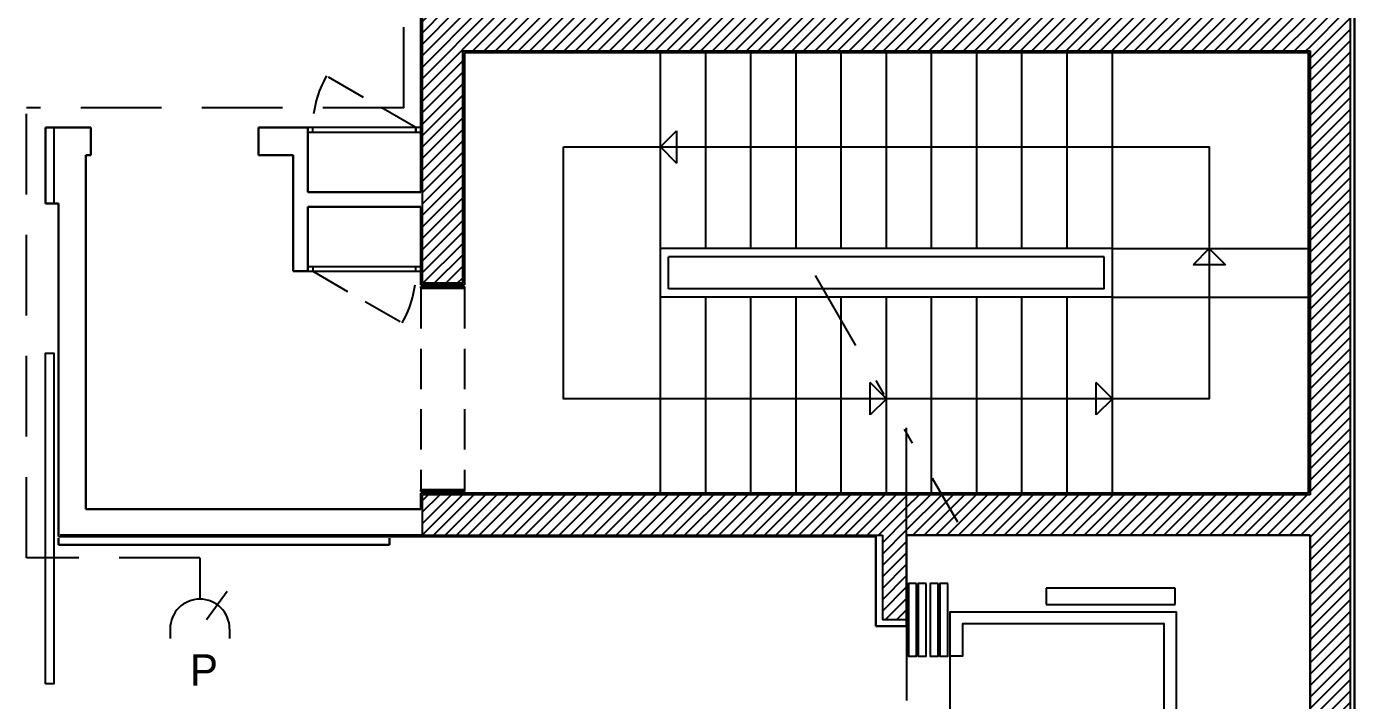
# Model space of a CAD drawing. Extents: x 21.2 to 81.9, y 10.7 to 70.
# Drawn here: x 73.62 to 81.85, y 54.64 to 58.81 of the extents above; entities that cross this region are included whole.
import ezdxf

# ---------------------------------------------------------------- set-up
doc = ezdxf.new("R2010")
doc.units = 0
doc.header["$MEASUREMENT"] = 0
for name, pattern in [('1st floor plan$0$Divide', [1.25, 0.5, -0.25, 0, -0.25, 0, -0.25]), ('1st floor plan$0$Hidden', [0.375, 0.25, -0.125]), ('Dashed', [0.75, 0.5, -0.25])]:
    doc.linetypes.add(name, pattern=pattern)
for name, color, linetype in [('1st floor plan$0$1FIN', 15, 'Continuous'), ('1st floor plan$0$2FIN', 7, 'Continuous'), ('1st floor plan$0$ESTR', 92, 'Continuous'), ('1st floor plan$0$Hatch', 15, 'Continuous'), ('Xref_Plan', 7, 'Continuous')]:
    doc.layers.add(name, color=color, linetype=linetype)
for name, color, linetype, lineweight in [('1st floor plan$0$Partitions', 7, 'Continuous', 30), ('Devices', 5, 'Continuous', 25), ('Wiring', 7, 'Continuous', 25)]:
    doc.layers.add(name, color=color, linetype=linetype, lineweight=lineweight)

# ---------------------------------------------------------------- blocks, each defined once
blk = doc.blocks.new('*X18')
at = {"color": 0, "linetype": 'ByBlock'}
for p, q in [((-4.3644, 11.6162), (-3.8736, 12.107)), ((-4.3644, 11.6869), (-3.9443, 12.107)), ((-4.3644, 11.7576), (-4.015, 12.107)), ((-4.3644, 11.8283), (-4.0857, 12.107)), ((-4.3644, 11.8991), (-4.1565, 12.107)), ((-4.3644, 11.9698), (-4.2272, 12.107)), ((-4.3644, 12.0405), (-4.2979, 12.107)), ((-4.0529, 11.857), (-3.8029, 12.107)), ((-3.9822, 11.857), (-3.7322, 12.107)), ((-3.9115, 11.857), (-3.6615, 12.107)), ((-3.8408, 11.857), (-3.5908, 12.107)), ((-3.7701, 11.857), (-3.5201, 12.107)), ((-3.6993, 11.857), (-3.4493, 12.107)), ((-3.6286, 11.857), (-3.3786, 12.107)), ((-3.5579, 11.857), (-3.3079, 12.107)), ((-3.4872, 11.857), (-3.2372, 12.107)), ((-3.4165, 11.857), (-3.1665, 12.107)), ((-3.3458, 11.857), (-3.0958, 12.107)), ((-3.2751, 11.857), (-3.0251, 12.107)), ((-3.2044, 11.857), (-2.9544, 12.107)), ((-3.1337, 11.857), (-2.8837, 12.107)), ((-3.063, 11.857), (-2.813, 12.107)), ((-2.9922, 11.857), (-2.7422, 12.107)), ((-2.9215, 11.857), (-2.6715, 12.107)), ((-2.8508, 11.857), (-2.6008, 12.107)), ((-2.7801, 11.857), (-2.5301, 12.107)), ((-2.7094, 11.857), (-2.4594, 12.107)), ((-2.6387, 11.857), (-2.3887, 12.107)), ((-2.568, 11.857), (-2.318, 12.107)), ((-2.4973, 11.857), (-2.2473, 12.107)), ((-2.4266, 11.857), (-2.1766, 12.107)), ((-2.3558, 11.857), (-2.1058, 12.107)), ((-2.2851, 11.857), (-2.0351, 12.107)), ((-2.2144, 11.857), (-1.9644, 12.107)), ((-2.1437, 11.857), (-1.8937, 12.107)), ((-2.073, 11.857), (-1.823, 12.107)), ((-2.0023, 11.857), (-1.7523, 12.107)), ((-1.9316, 11.857), (-1.6816, 12.107)), ((-1.8609, 11.857), (-1.6109, 12.107)), ((-1.7902, 11.857), (-1.5402, 12.107)), ((-1.7195, 11.857), (-1.4695, 12.107)), ((-1.6487, 11.857), (-1.3987, 12.107)), ((-1.578, 11.857), (-1.328, 12.107)), ((-1.5073, 11.857), (-1.2573, 12.107)), ((-1.4366, 11.857), (-1.1866, 12.107)), ((-1.3659, 11.857), (-1.1159, 12.107)), ((-1.2952, 11.857), (-1.0452, 12.107)), ((-1.2245, 11.857), (-0.9745, 12.107)), ((-1.1538, 11.857), (-0.9038, 12.107)), ((-1.0831, 11.857), (-0.8331, 12.107)), ((-1.0123, 11.857), (-0.7623, 12.107)), ((-0.9416, 11.857), (-0.6916, 12.107)), ((-0.8709, 11.857), (-0.6209, 12.107)), ((-0.8002, 11.857), (-0.5502, 12.107)), ((-0.7295, 11.857), (-0.4795, 12.107)), ((-0.6588, 11.857), (-0.4088, 12.107)), ((-0.5881, 11.857), (-0.3381, 12.107)), ((-0.5174, 11.857), (-0.2674, 12.107)), ((-0.4467, 11.857), (-0.1967, 12.107)), ((-0.3759, 11.857), (-0.1259, 12.107)), ((-0.3052, 11.857), (-0.0552, 12.107)), ((-0.2345, 11.857), (0.0155, 12.107)), ((-0.1638, 11.857), (0.0862, 12.107)), ((-0.0931, 11.857), (0.1569, 12.107)), ((-0.0224, 11.857), (0.2276, 12.107)), ((0.0483, 11.857), (0.2983, 12.107)), ((0.119, 11.857), (0.369, 12.107)), ((0.1897, 11.857), (0.4397, 12.107)), ((0.2604, 11.857), (0.5104, 12.107)), ((0.3312, 11.857), (0.5812, 12.107)), ((0.4019, 11.857), (0.6519, 12.107)), ((0.4726, 11.857), (0.7226, 12.107)), ((0.5433, 11.857), (0.7933, 12.107)), ((0.614, 11.857), (0.864, 12.107)), ((0.6847, 11.857), (0.9347, 12.107)), ((0.7554, 11.857), (1.0054, 12.107)), ((0.8261, 11.857), (1.0761, 12.107)), ((0.8968, 11.857), (1.1356, 12.0958)), ((0.9676, 11.857), (1.1356, 12.025)), ((1.0383, 11.857), (1.1356, 11.9543)), ((1.109, 11.857), (1.1356, 11.8836)), ((-4.3644, 11.5455), (-4.1144, 11.7955)), ((-4.3644, 11.4748), (-4.1144, 11.7248)), ((-4.3644, 11.4041), (-4.1144, 11.6541)), ((-4.3644, 11.3334), (-4.1144, 11.5834)), ((-4.3644, 11.2627), (-4.1144, 11.5127)), ((-4.3644, 11.1919), (-4.1144, 11.4419)), ((-4.3644, 11.1212), (-4.1144, 11.3712)), ((-4.3644, 11.0505), (-4.1144, 11.3005)), ((-4.3644, 10.9798), (-4.1144, 11.2298)), ((-4.3644, 10.9091), (-4.1144, 11.1591)), ((-4.3644, 10.8384), (-4.1144, 11.0884)), ((-4.3644, 10.7677), (-4.1144, 11.0177)), ((-4.3644, 10.697), (-4.1144, 10.947)), ((-4.3644, 10.6263), (-4.1144, 10.8763)), ((-4.3644, 10.5555), (-4.1144, 10.8055)), ((-4.3644, 10.4848), (-4.1144, 10.7348)), ((-4.3615, 10.417), (-4.1144, 10.6641)), ((-4.2908, 10.417), (-4.1144, 10.5934)), ((-4.2201, 10.417), (-4.1144, 10.5227)), ((-4.1494, 10.417), (-4.1144, 10.452))]:
    blk.add_line(p, q, dxfattribs=at)
blk = doc.blocks.new('*X16')
at = {"color": 0, "linetype": 'ByBlock'}
for p, q in [((-4.3644, 8.8585), (-4.1159, 9.107)), ((-4.3644, 8.9292), (-4.1866, 9.107)), ((-4.3644, 8.9999), (-4.2573, 9.107)), ((-4.3644, 9.0706), (-4.328, 9.107)), ((-4.2952, 8.857), (-4.0452, 9.107)), ((-4.2245, 8.857), (-3.9745, 9.107)), ((-4.1538, 8.857), (-3.9038, 9.107)), ((-4.0831, 8.857), (-3.8331, 9.107)), ((-4.0123, 8.857), (-3.7623, 9.107)), ((-3.9416, 8.857), (-3.6916, 9.107)), ((-3.8709, 8.857), (-3.6209, 9.107)), ((-3.8002, 8.857), (-3.5502, 9.107)), ((-3.7295, 8.857), (-3.4795, 9.107)), ((-3.6588, 8.857), (-3.4088, 9.107)), ((-3.5881, 8.857), (-3.3381, 9.107)), ((-3.5174, 8.857), (-3.2674, 9.107)), ((-3.4467, 8.857), (-3.1967, 9.107)), ((-3.3759, 8.857), (-3.126, 9.107)), ((-3.3052, 8.857), (-3.0552, 9.107)), ((-3.2345, 8.857), (-2.9845, 9.107)), ((-3.1638, 8.857), (-2.9138, 9.107)), ((-3.0931, 8.857), (-2.8431, 9.107)), ((-3.0224, 8.857), (-2.7724, 9.107)), ((-2.9517, 8.857), (-2.7017, 9.107)), ((-2.881, 8.857), (-2.631, 9.107)), ((-2.8103, 8.857), (-2.5603, 9.107)), ((-2.7396, 8.857), (-2.4896, 9.107)), ((-2.6688, 8.857), (-2.4188, 9.107)), ((-2.5981, 8.857), (-2.3481, 9.107)), ((-2.5274, 8.857), (-2.2774, 9.107)), ((-2.4567, 8.857), (-2.2067, 9.107)), ((-2.386, 8.857), (-2.136, 9.107)), ((-2.3153, 8.857), (-2.0653, 9.107)), ((-2.2446, 8.857), (-1.9946, 9.107)), ((-2.1739, 8.857), (-1.9239, 9.107)), ((-2.1032, 8.857), (-1.8532, 9.107)), ((-2.0324, 8.857), (-1.7824, 9.107)), ((-1.9617, 8.857), (-1.7117, 9.107)), ((-1.891, 8.857), (-1.641, 9.107)), ((-1.8203, 8.857), (-1.5703, 9.107)), ((-1.7496, 8.857), (-1.5144, 9.0922)), ((-1.6789, 8.857), (-1.5144, 9.0215)), ((-1.6082, 8.857), (-1.5144, 8.9508)), ((-1.5375, 8.857), (-1.5144, 8.8801))]:
    blk.add_line(p, q, dxfattribs=at)
blk = doc.blocks.new('*X19')
at = {"color": 0, "linetype": 'ByBlock'}
for p, q in [((1.1356, 11.8836), (1.359, 12.107)), ((1.1356, 11.9543), (1.2883, 12.107)), ((1.1356, 12.025), (1.2176, 12.107)), ((1.1356, 12.0958), (1.1468, 12.107)), ((1.1356, 11.8129), (1.3856, 12.0629)), ((1.1356, 11.7422), (1.3856, 11.9922)), ((1.1356, 11.6715), (1.3856, 11.9215)), ((1.1356, 11.6008), (1.3856, 11.8508)), ((1.1356, 11.5301), (1.3856, 11.7801)), ((1.1356, 11.4594), (1.3856, 11.7094)), ((1.1356, 11.3886), (1.3856, 11.6386)), ((1.1356, 11.3179), (1.3856, 11.5679)), ((1.1356, 11.2472), (1.3856, 11.4972)), ((1.1356, 11.1765), (1.3856, 11.4265)), ((1.1356, 11.1058), (1.3856, 11.3558)), ((1.1356, 11.0351), (1.3856, 11.2851)), ((1.1356, 10.9644), (1.3856, 11.2144)), ((1.1356, 10.8937), (1.3856, 11.1437)), ((1.1356, 10.823), (1.3856, 11.073)), ((1.1356, 10.7522), (1.3856, 11.0022)), ((1.1356, 10.6815), (1.3856, 10.9315)), ((1.1356, 10.6108), (1.3856, 10.8608)), ((1.1356, 10.5401), (1.3856, 10.7901)), ((1.1356, 10.4694), (1.3856, 10.7194)), ((1.1356, 10.3987), (1.3856, 10.6487)), ((1.1356, 10.328), (1.3856, 10.578)), ((1.1356, 10.2573), (1.3856, 10.5073)), ((1.1356, 10.1866), (1.3856, 10.4366)), ((1.1356, 10.1159), (1.3856, 10.3659)), ((1.1356, 10.0451), (1.3856, 10.2951)), ((1.1356, 9.9744), (1.3856, 10.2244)), ((1.1356, 9.9037), (1.3856, 10.1537)), ((1.1356, 9.833), (1.3856, 10.083)), ((1.1356, 9.7623), (1.3856, 10.0123)), ((1.1356, 9.6916), (1.3856, 9.9416)), ((1.1356, 9.6209), (1.3856, 9.8709)), ((1.1356, 9.5502), (1.3856, 9.8002)), ((1.1356, 9.4795), (1.3856, 9.7295)), ((1.1356, 9.4087), (1.3856, 9.6587)), ((1.1356, 9.338), (1.3856, 9.588)), ((1.1356, 9.2673), (1.3856, 9.5173)), ((1.1356, 9.1966), (1.3856, 9.4466)), ((1.1356, 9.1259), (1.3856, 9.3759)), ((1.1974, 9.117), (1.3856, 9.3052)), ((1.2681, 9.117), (1.3856, 9.2345)), ((1.3388, 9.117), (1.3856, 9.1638))]:
    blk.add_line(p, q, dxfattribs=at)
blk = doc.blocks.new('*X17')
at = {"color": 0, "linetype": 'ByBlock'}
for p, q in [((-1.3644, 8.8886), (-1.1461, 9.107)), ((-1.3644, 8.9594), (-1.2168, 9.107)), ((-1.3644, 9.0301), (-1.2875, 9.107)), ((-1.3644, 9.1008), (-1.3582, 9.107)), ((-1.3253, 8.857), (-1.0753, 9.107)), ((-1.2546, 8.857), (-1.0046, 9.107)), ((-1.1839, 8.857), (-0.9339, 9.107)), ((-1.1132, 8.857), (-0.8632, 9.107)), ((-1.0425, 8.857), (-0.7925, 9.107)), ((-0.9718, 8.857), (-0.7218, 9.107)), ((-0.9011, 8.857), (-0.6511, 9.107)), ((-0.8304, 8.857), (-0.5804, 9.107)), ((-0.7597, 8.857), (-0.5097, 9.107)), ((-0.6889, 8.857), (-0.4389, 9.107)), ((-0.6182, 8.857), (-0.3682, 9.107)), ((-0.5475, 8.857), (-0.2975, 9.107)), ((-0.4768, 8.857), (-0.2268, 9.107)), ((-0.4061, 8.857), (-0.1561, 9.107)), ((-0.3354, 8.857), (-0.0854, 9.107)), ((-0.2647, 8.857), (-0.0147, 9.107)), ((-0.194, 8.857), (0.056, 9.107)), ((-0.1233, 8.857), (0.1267, 9.107)), ((-0.0525, 8.857), (0.1975, 9.107)), ((0.0182, 8.857), (0.2682, 9.107)), ((0.0889, 8.857), (0.3389, 9.107)), ((0.1596, 8.857), (0.4096, 9.107)), ((0.2303, 8.857), (0.4803, 9.107)), ((0.301, 8.857), (0.551, 9.107)), ((0.3717, 8.857), (0.6217, 9.107)), ((0.4424, 8.857), (0.6924, 9.107)), ((0.5131, 8.857), (0.7631, 9.107)), ((0.5838, 8.857), (0.8338, 9.107)), ((0.6546, 8.857), (0.9046, 9.107)), ((0.7253, 8.857), (0.9753, 9.107)), ((0.796, 8.857), (1.046, 9.107)), ((0.8667, 8.857), (1.1167, 9.107)), ((0.9374, 8.857), (1.1356, 9.0552)), ((1.0081, 8.857), (1.1356, 8.9845)), ((1.0788, 8.857), (1.1356, 8.9138))]:
    blk.add_line(p, q, dxfattribs=at)
blk = doc.blocks.new('*X15')
at = {"color": 0, "linetype": 'ByBlock'}
for p, q in [((-1.5144, 9.0215), (-1.4289, 9.107)), ((-1.5144, 9.0922), (-1.4996, 9.107)), ((-1.5144, 8.9508), (-1.3644, 9.1008)), ((-1.5144, 8.8801), (-1.3644, 9.0301)), ((-1.5144, 8.8094), (-1.3644, 8.9594)), ((-1.5144, 8.7386), (-1.3644, 8.8886)), ((-1.5144, 8.6679), (-1.3644, 8.8179)), ((-1.5144, 8.5972), (-1.3644, 8.7472)), ((-1.5144, 8.5265), (-1.3644, 8.6765)), ((-1.5144, 8.4558), (-1.3644, 8.6058)), ((-1.5144, 8.3851), (-1.3644, 8.5351)), ((-1.4968, 8.332), (-1.3644, 8.4644)), ((-1.4261, 8.332), (-1.3644, 8.3937))]:
    blk.add_line(p, q, dxfattribs=at)
blk = doc.blocks.new('*X20')
at = {"color": 0, "linetype": 'ByBlock'}
for p, q in [((1.1356, 8.9138), (1.3388, 9.117)), ((1.1356, 8.9845), (1.2681, 9.117)), ((1.1356, 9.0552), (1.1974, 9.117)), ((1.1356, 8.8431), (1.3856, 9.0931)), ((1.1356, 8.7723), (1.3856, 9.0223)), ((1.1356, 8.7016), (1.3856, 8.9516)), ((1.1356, 8.6309), (1.3856, 8.8809)), ((1.1356, 8.5602), (1.3856, 8.8102)), ((1.1356, 8.4895), (1.3856, 8.7395)), ((1.1356, 8.4188), (1.3856, 8.6688)), ((1.1356, 8.3481), (1.3856, 8.5981)), ((1.1356, 8.2774), (1.3856, 8.5274)), ((1.1356, 8.2067), (1.3856, 8.4567)), ((1.1356, 8.136), (1.3856, 8.386)), ((1.1356, 8.0652), (1.3856, 8.3152)), ((1.1356, 7.9945), (1.3856, 8.2445)), ((1.1356, 7.9238), (1.3856, 8.1738)), ((1.1356, 7.8531), (1.3856, 8.1031)), ((1.1356, 7.7824), (1.3856, 8.0324)), ((1.1356, 7.7117), (1.3856, 7.9617)), ((1.1356, 7.641), (1.3856, 7.891)), ((1.1356, 7.5703), (1.3856, 7.8203)), ((1.1356, 7.4996), (1.3856, 7.7496)), ((1.1356, 7.4288), (1.3856, 7.6788)), ((1.1356, 7.3581), (1.3856, 7.6081)), ((1.1356, 7.2874), (1.3856, 7.5374)), ((1.1356, 7.2167), (1.3856, 7.4667)), ((1.1356, 7.146), (1.3856, 7.396)), ((1.1356, 7.0753), (1.3856, 7.3253)), ((1.188, 7.057), (1.3856, 7.2546)), ((1.2587, 7.057), (1.3856, 7.1839)), ((1.3294, 7.057), (1.3856, 7.1132))]:
    blk.add_line(p, q, dxfattribs=at)
blk = doc.blocks.new('1st floor plan')
at = {"layer": '1st floor plan$0$1FIN', "linetype": '1st floor plan$0$Hidden'}
for p, q in [((76.0364, 58.1871), (75.4821, 58.5071)), ((75.3964, 57.2971), (75.9506, 56.9771)), ((76.0664, 57.1921), (76.0664, 55.9421)), ((76.3364, 57.1921), (76.3364, 55.9421))]:
    blk.add_line(p, q, dxfattribs=at)
at = {"layer": '1st floor plan$0$1FIN'}
for p, q in [((76.3364, 57.2121), (76.0664, 57.2121)), ((76.3364, 57.2021), (76.0664, 57.2021)), ((76.3364, 55.9321), (76.0664, 55.9321)), ((76.3364, 55.9221), (76.0664, 55.9221))]:
    blk.add_line(p, q, dxfattribs=at)
at = {"layer": '1st floor plan$0$1FIN', "linetype": '1st floor plan$0$Hidden'}
for centre, start, end in [((76.0364, 58.1871), 150, 180), ((75.3964, 57.2971), 330, 360)]:
    blk.add_arc(centre, 0.64, start, end, dxfattribs=at)
at = {"layer": '1st floor plan$0$2FIN'}
for p, q in [((77.5514, 57.4371), (77.5514, 58.6521)), ((77.8314, 57.4371), (77.8314, 58.6521)), ((78.1114, 57.4371), (78.1114, 58.6521)), ((78.3914, 57.4371), (78.3914, 58.6521)), ((78.6714, 57.4371), (78.6714, 58.6521)), ((78.9514, 57.4371), (78.9514, 58.6521)), ((79.2314, 57.4371), (79.2314, 58.6521)), ((79.5114, 57.4371), (79.5114, 58.6521)), ((79.7914, 57.4371), (79.7914, 58.6521)), ((80.0714, 57.4371), (80.0714, 58.6521)), ((80.3514, 57.4371), (80.3514, 58.6521)), ((73.7914, 58.1871), (73.7914, 57.7258)), ((76.0664, 58.1871), (75.3664, 58.1871)), ((75.3964, 58.1571), (75.3964, 58.1871)), ((76.0364, 58.1571), (76.0364, 58.1871)), ((76.0364, 58.1871), (76.0364, 58.1571)), ((76.0664, 58.1571), (75.3664, 58.1571)), ((77.5514, 58.0671), (77.6514, 58.1671)), ((77.6514, 58.1671), (77.6514, 57.9671)), ((77.5514, 58.0671), (77.6514, 57.9671)), ((80.3514, 57.4371), (77.5514, 57.4371)), ((77.5514, 55.9221), (77.5514, 57.4371)), ((80.3514, 57.4371), (81.5664, 57.4371)), ((80.3514, 57.1371), (80.3514, 57.4371)), ((80.9514, 57.4371), (80.8514, 57.3371)), ((80.9514, 57.4371), (81.0514, 57.3371)), ((80.3014, 57.3871), (77.6014, 57.3871)), ((77.6014, 57.1871), (77.6014, 57.3871)), ((80.3014, 57.1871), (80.3014, 57.3871)), ((75.3664, 57.3271), (76.0664, 57.3271)), ((75.3664, 57.2971), (76.0664, 57.2971)), ((75.3964, 57.3271), (75.3964, 57.2971)), ((76.0364, 57.2971), (76.0364, 57.3271)), ((81.0514, 57.3371), (80.8514, 57.3371)), ((80.3014, 57.1871), (77.6014, 57.1871)), ((80.3514, 57.1371), (77.5514, 57.1371)), ((77.8314, 55.9221), (77.8314, 57.1371)), ((78.1114, 55.9221), (78.1114, 57.1371)), ((78.3914, 55.9221), (78.3914, 57.1371)), ((78.6714, 55.9221), (78.6714, 57.1371)), ((78.9514, 55.9221), (78.9514, 57.1371)), ((79.2314, 55.9221), (79.2314, 57.1371)), ((79.5114, 55.9221), (79.5114, 57.1371)), ((79.7914, 55.9221), (79.7914, 57.1371)), ((80.0714, 55.9221), (80.0714, 57.1371)), ((80.3514, 55.9221), (80.3514, 57.1371)), ((80.3514, 57.1371), (81.5664, 57.1371)), ((78.9514, 56.5071), (78.8514, 56.6071)), ((78.8514, 56.4071), (78.8514, 56.6071)), ((80.3514, 56.5071), (80.2514, 56.6071)), ((80.2514, 56.4071), (80.2514, 56.6071)), ((78.9514, 56.5071), (78.8514, 56.4071)), ((80.3514, 56.5071), (80.2514, 56.4071)), ((79.0764, 55.6621), (79.0764, 56.3265)), ((73.8214, 55.6521), (75.8714, 55.6521)), ((76.0764, 55.6621), (73.8314, 55.6621)), ((78.8864, 55.6521), (78.8864, 55.6621)), ((80.7406, 55.3322), (79.9406, 55.3322)), ((79.9406, 55.3322), (79.9406, 55.2322)), ((80.7406, 55.2322), (80.7406, 55.3322)), ((79.9406, 55.2322), (80.7406, 55.2322)), ((79.0764, 55.0971), (79.0764, 54.6371))]:
    blk.add_line(p, q, dxfattribs=at)
at = {"layer": '1st floor plan$0$2FIN', "linetype": '1st floor plan$0$Divide'}
blk.add_line((78.5108, 57.2701), (79.3919, 55.744), dxfattribs=at)
at = {"layer": '1st floor plan$0$2FIN'}
for points in [[(76.9514, 58.0671), (80.9514, 58.0671), (80.9514, 56.5071), (76.9514, 56.5071)], [(73.7414, 54.7391), (73.7414, 56.7891), (73.7914, 56.7891), (73.7914, 54.7391)]]:
    blk.add_lwpolyline(points, close=True, dxfattribs=at)
for points in [[(79.1373, 55.3621), (79.0873, 55.3621), (79.0873, 54.9121), (79.1373, 54.9121), (79.1373, 55.3621)], [(79.1973, 55.3621), (79.1473, 55.3621), (79.1473, 54.9121), (79.1973, 54.9121), (79.1973, 55.3621)], [(79.2723, 55.3621), (79.2223, 55.3621), (79.2223, 54.9121), (79.2723, 54.9121), (79.2723, 55.3621)], [(79.3323, 55.3621), (79.2823, 55.3621), (79.2823, 54.9121), (79.3323, 54.9121), (79.3323, 55.3621)], [(79.3473, 54.0871), (79.3473, 55.1871), (80.7473, 55.1871), (80.7473, 54.0871), (79.3473, 54.0871)], [(79.3473, 54.3621), (79.4223, 54.3621), (79.4223, 54.1621), (80.6723, 54.1621), (80.6723, 55.1121), (79.4223, 55.1121), (79.4223, 54.9121), (79.3473, 54.9121)]]:
    blk.add_lwpolyline(points, dxfattribs=at)
at = {"layer": '1st floor plan$0$ESTR'}
for p, q in [((76.0764, 57.2221), (76.0764, 58.9121)), ((81.8264, 51.9621), (81.8264, 58.9121)), ((76.3264, 58.6621), (81.5764, 58.6621)), ((76.3264, 57.2221), (76.3264, 58.6621)), ((81.5764, 58.6621), (81.5764, 55.9121)), ((76.3264, 57.2221), (76.0764, 57.2221)), ((81.5764, 55.9121), (76.0764, 55.9121)), ((76.0764, 55.6621), (76.0764, 55.9121)), ((76.0764, 55.6621), (78.9264, 55.6621)), ((78.9264, 55.6621), (78.9264, 55.1371)), ((79.0764, 55.1371), (78.9264, 55.1371))]:
    blk.add_line(p, q, dxfattribs=at)
at = {"layer": '1st floor plan$0$Partitions'}
for p, q in [((81.8514, 51.8821), (81.8514, 67.7571)), ((76.0664, 57.7871), (76.0664, 59.5502)), ((76.3364, 58.6521), (81.5664, 58.6521)), ((76.3364, 57.2121), (76.3364, 58.6521)), ((81.5664, 58.6521), (81.5664, 55.9221)), ((74.0214, 58.1871), (73.7414, 58.1871)), ((73.7414, 58.1871), (73.7414, 57.7158)), ((74.0214, 58.1871), (74.0214, 58.0171)), ((75.0614, 58.1871), (75.3664, 58.1871)), ((75.0614, 58.1871), (75.0614, 58.0171)), ((75.3664, 58.1871), (75.3664, 57.7871)), ((73.9914, 55.8221), (73.9914, 58.0171)), ((73.9914, 58.0171), (74.0214, 58.0171)), ((75.0614, 58.0171), (75.2764, 58.0171)), ((75.2764, 58.0171), (75.2764, 57.2971)), ((75.3664, 57.7871), (76.0664, 57.7871)), ((73.8214, 57.7158), (73.7414, 57.7158)), ((73.8214, 55.6521), (73.8214, 57.7158)), ((75.3664, 57.6971), (76.0664, 57.6971)), ((75.3664, 57.6971), (75.3664, 57.2971)), ((76.0664, 57.2121), (76.0664, 57.6971)), ((75.3664, 57.2971), (75.2764, 57.2971)), ((76.0664, 57.2021), (76.0664, 57.1921)), ((76.3364, 57.1921), (76.0664, 57.1921)), ((76.3364, 57.1921), (76.3364, 57.2021)), ((76.0664, 55.9321), (76.0664, 55.9421)), ((76.3364, 55.9421), (76.0664, 55.9421)), ((76.0664, 55.8221), (76.0664, 55.9221)), ((76.3364, 55.9421), (76.3364, 55.9321)), ((81.5664, 55.9221), (76.3364, 55.9221)), ((76.0664, 55.8221), (73.9914, 55.8221)), ((73.8214, 55.6421), (73.8214, 55.6021)), ((75.8714, 55.6521), (78.8864, 55.6521)), ((75.8714, 55.6421), (75.8714, 55.6021)), ((78.8864, 55.6521), (78.8864, 55.0971)), ((79.0764, 55.6621), (81.5764, 55.6621)), ((79.0764, 55.6621), (79.0764, 55.0971)), ((81.5764, 55.6621), (81.5764, 53.8621)), ((73.8214, 55.6021), (75.8714, 55.6021)), ((79.0764, 55.0971), (78.8864, 55.0971))]:
    blk.add_line(p, q, dxfattribs=at)
at = {"layer": '1st floor plan$0$Hatch', "linetype": 'ByBlock'}
for name in ['*X18', '*X19', '*X16', '*X15', '*X17', '*X20']:
    blk.add_blockref(name, (80.4408, 46.8051), dxfattribs=at)

msp = doc.modelspace()

# ---------------------------------------------------------------- linework, layer by layer
at = {"layer": 'Devices', "linetype": 'Continuous'}
for p, q in [((74.6976, 55.5218), (74.6976, 55.2649)), ((74.7384, 55.139), (74.8671, 55.3141)), ((74.5134, 55.0807), (74.5134, 55.022)), ((74.8819, 55.0807), (74.8819, 55.022))]:
    msp.add_line(p, q, dxfattribs=at)
msp.add_arc((74.6976, 55.0807), 0.1843, 0, 180, dxfattribs=at)
at = {"layer": 'Wiring', "linetype": 'Dashed'}
for p, q in [((75.9601, 58.3103), (75.9601, 59.5521)), ((73.6234, 55.5218), (73.6234, 58.3103)), ((75.9601, 58.3103), (73.6234, 58.3103)), ((74.6976, 55.5218), (73.6234, 55.5218))]:
    msp.add_line(p, q, dxfattribs=at)

# ---------------------------------------------------------------- block references
at = {"layer": 'Xref_Plan'}
msp.add_blockref('1st floor plan', (0, 0), dxfattribs=at)

# ---------------------------------------------------------------- texts
at = {"layer": 'Devices', "linetype": 'Continuous'}
msp.add_text('P', height=0.1944, dxfattribs=at).set_placement((74.6363, 54.7284))

doc.saveas('drawing.dxf')
